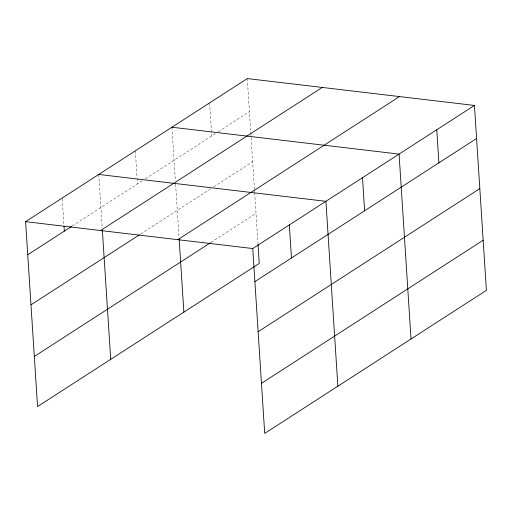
<?xml version="1.0" encoding="UTF-8"?>
<svg xmlns="http://www.w3.org/2000/svg" width="512" height="512" viewBox="0 0 512 512"><rect width="100%" height="100%" fill="white"/><g stroke="black" fill="none" stroke-linecap="round" stroke-linejoin="round"><path stroke-width="0.38" stroke-dasharray="2.56 1.92" d="M72.301 225.978L142.797 180.467M145.453 178.752L215.706 133.402M218.349 131.699L249.427 111.635M140.717 234.003L211.014 188.627M213.658 186.918L252.666 161.741M211.046 242.381L256.006 213.357M247.29 78.573L250.867 133.907M250.918 134.701L251.072 137.088M251.123 137.882L254.413 188.742M254.464 189.536L254.618 191.917M254.669 192.71L257.958 243.578M209.6 102.899L211.738 135.968M171.917 127.226L175.392 180.966M175.597 184.147L179.04 237.395M135.334 150.835L137.069 177.606M137.12 178.394L137.472 183.904M98.758 174.451L102.234 228.192M62.227 198.848L63.962 225.619"/><path stroke-width="0.77" d="M258.01 244.371L259.245 263.456L37.555 406.56L25.6 221.67L247.29 78.573L474.445 105.44L486.4 290.33L264.71 433.427L252.755 248.544L474.445 105.44M27.738 254.739L71.635 226.406M100.563 230.541L322.253 87.437M30.976 304.838L139.386 234.861M177.792 239.674L399.482 96.576M34.317 356.461L210.381 242.81M254.893 281.606L476.582 138.509M258.131 331.706L479.821 188.608M261.472 383.328L483.162 240.224M171.917 127.226L399.072 154.093L411.027 338.982M98.758 174.451L325.914 201.318L337.869 386.208M25.6 221.67L252.755 248.544M436.755 129.766L438.893 162.835M362.49 177.709L364.627 210.771M289.331 224.928L291.475 257.997M179.142 238.982L183.872 312.115M102.387 230.579L110.714 359.334M64.013 226.406L64.32 231.13"/></g></svg>
